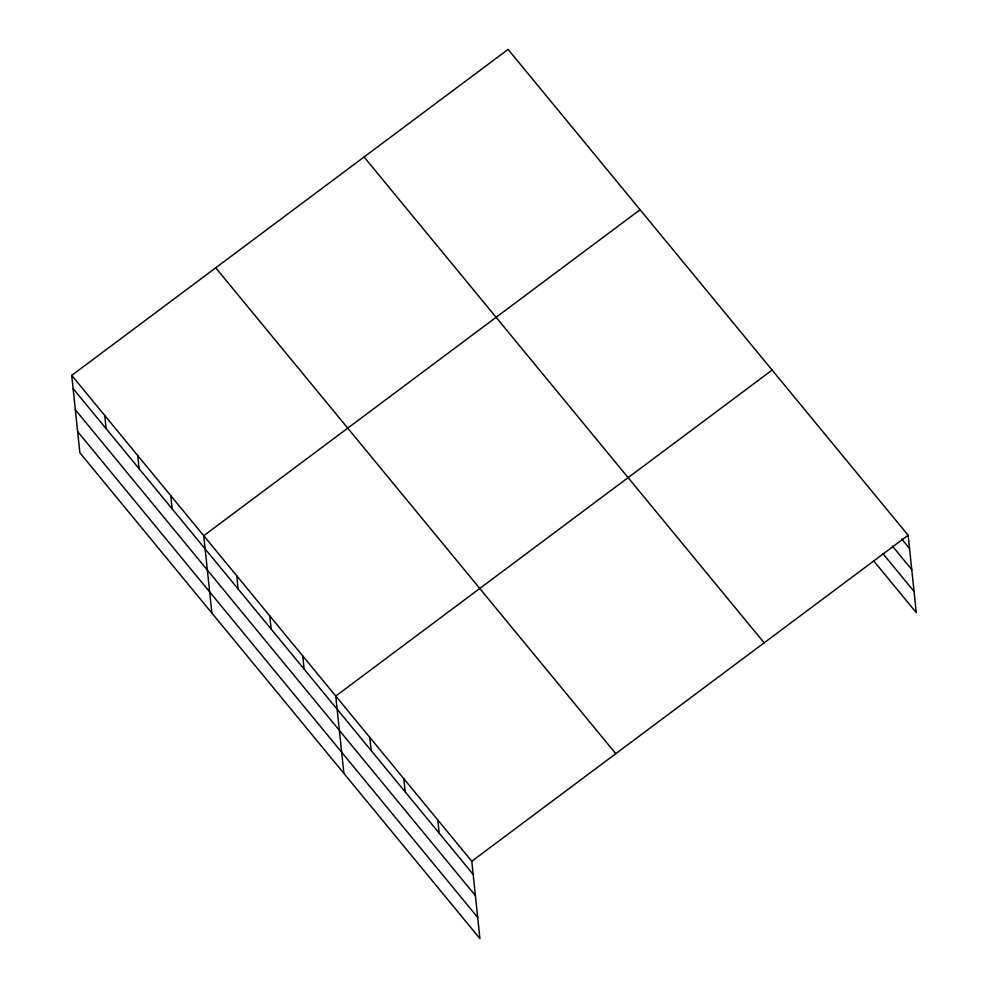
<?xml version="1.0" encoding="UTF-8"?>
<svg xmlns="http://www.w3.org/2000/svg" width="988" height="988" viewBox="0 0 988 988"><rect width="100%" height="100%" fill="white"/><g stroke="black" fill="none" stroke-linecap="round" stroke-linejoin="round"><path stroke-width="1.48" d="M71.729 375.391L471.782 861.252L479.921 938.6L79.855 452.739L71.729 375.391L508.079 49.4L908.145 535.261L916.271 612.609L873.528 560.69M640.101 209.728L203.75 535.718L211.877 613.079M772.122 370.068L335.759 696.058L343.898 773.406M471.782 861.252L908.145 535.261M901.76 539.003L909.528 548.451M892.325 546.018L911.763 569.619M882.963 553.675L914.048 591.442M364.09 156.981L764.144 642.83M215.717 267.81L615.783 753.671M73.112 388.58L473.178 874.442M75.335 409.748L475.401 895.61M77.632 431.571L477.686 917.432M437.783 819.954L439.166 833.143M403.771 778.655L405.166 791.845M369.771 737.357L371.155 750.547M302.76 655.97L304.143 669.16M269.761 615.894L271.144 629.084M236.75 575.806L238.133 588.996M170.739 495.643L172.122 508.832M137.74 455.554L139.123 468.744M104.728 415.479L106.111 428.669"/></g></svg>
